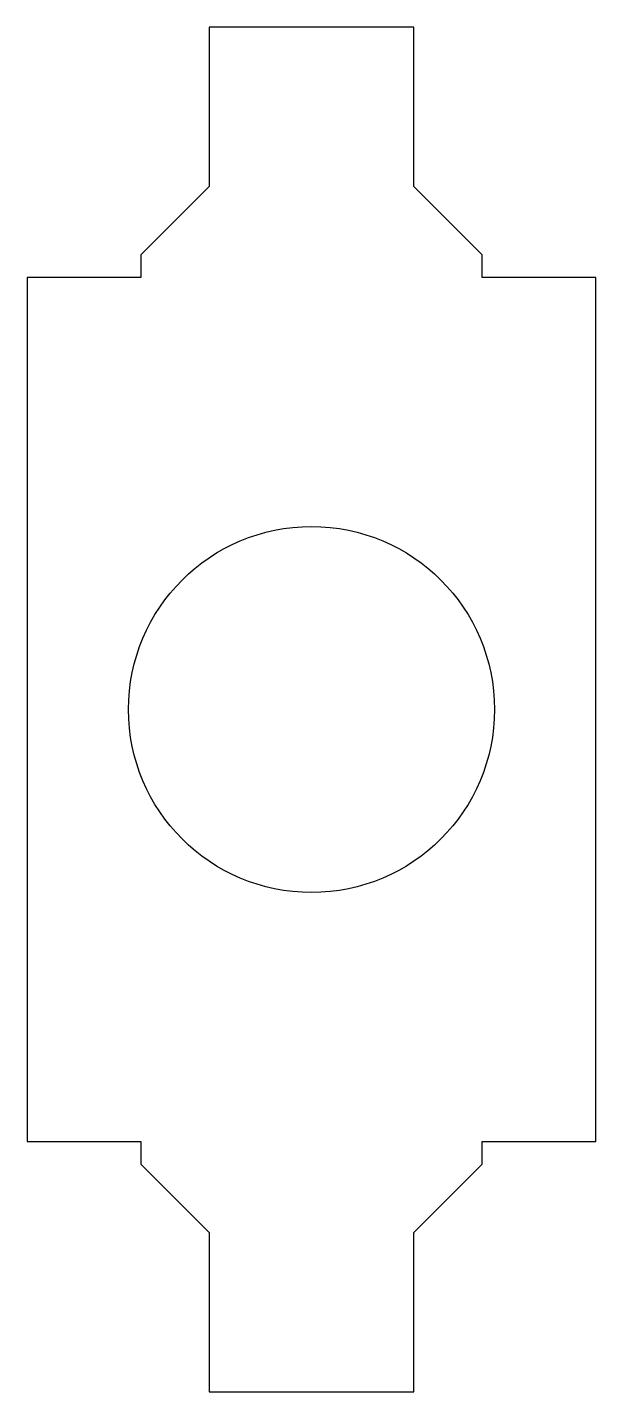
# Model space of a CAD drawing. Extents: x -12.5 to 12.5, y -30 to 30.
import ezdxf

# ---------------------------------------------------------------- set-up
doc = ezdxf.new("R2010")
doc.units = 0

msp = doc.modelspace()

# ---------------------------------------------------------------- linework, layer by layer
at = {"layer": '1'}
msp.add_lwpolyline([(12.5, 19), (7.5, 19), (7.5, 20), (4.5, 23), (4.5, 30), (-4.5, 30), (-4.5, 23), (-7.5, 20), (-7.5, 19), (-12.5, 19), (-12.5, -19), (-7.5, -19), (-7.5, -20), (-4.5, -23), (-4.5, -30), (4.5, -30), (4.5, -23), (7.5, -20), (7.5, -19), (12.5, -19)], close=True, dxfattribs=at)
msp.add_circle((0, 0), 8.05, dxfattribs=at)

doc.saveas('drawing.dxf')
